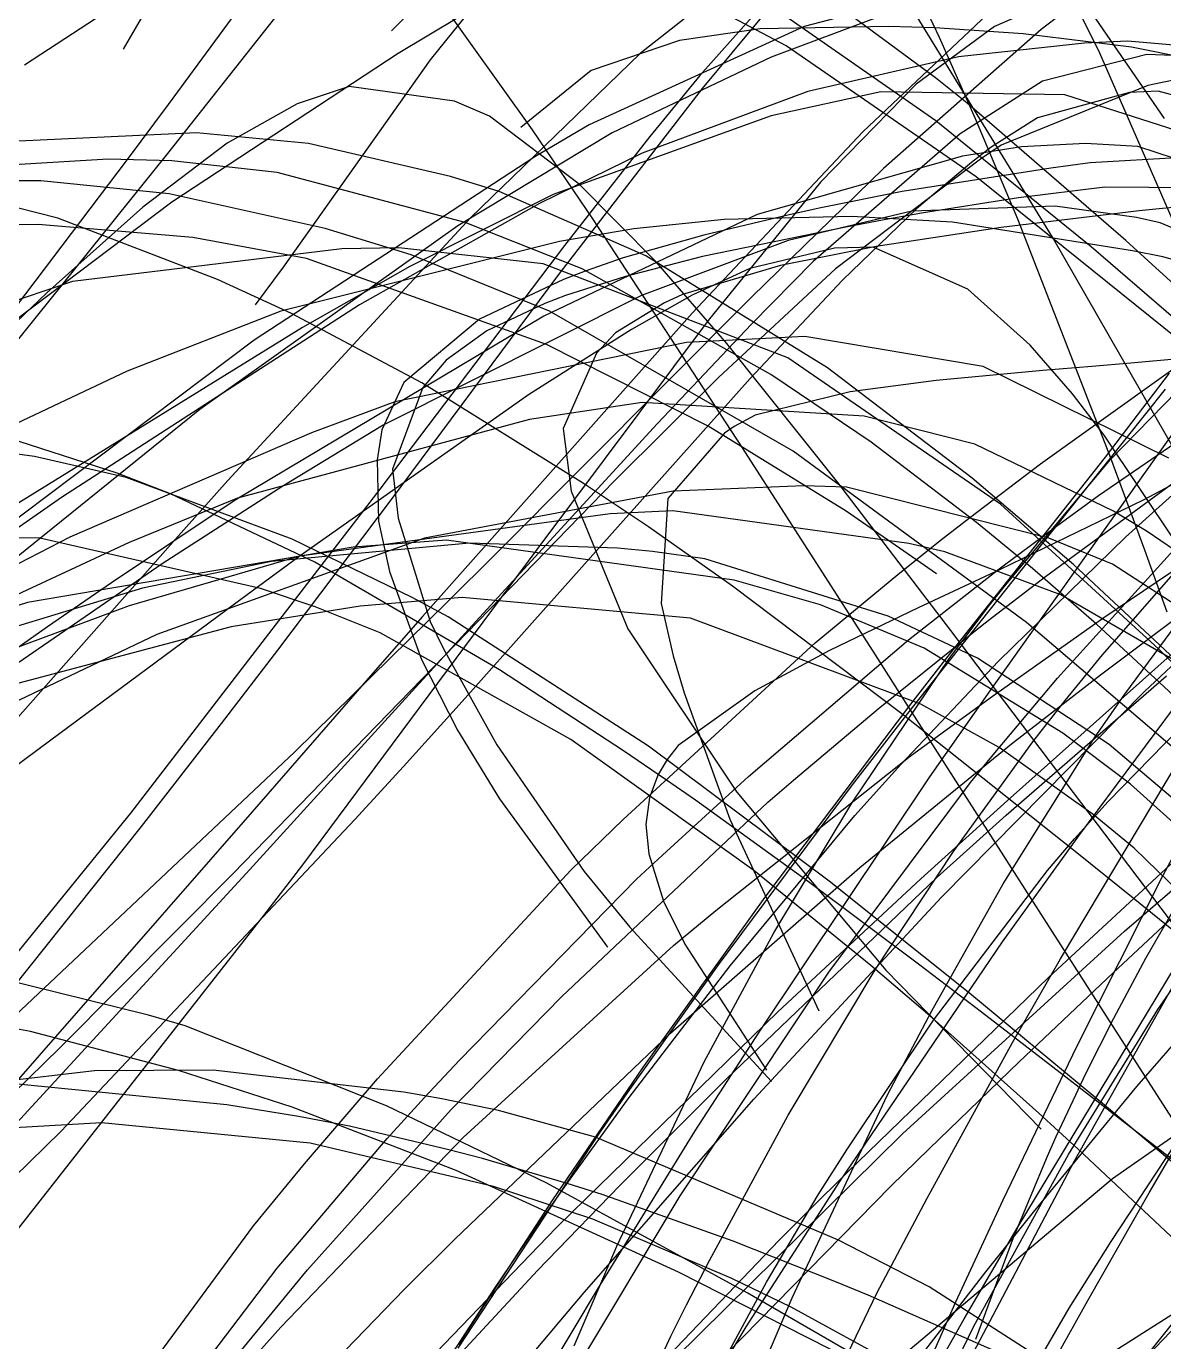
# Model space of a CAD drawing. Header units: metres. Extents: x -307 to 280, y -97 to 158.
# Drawn here: x -32.89 to -10.81, y 29.02 to 54.55 of the extents above; entities that cross this region are included whole.
import ezdxf

# ---------------------------------------------------------------- set-up
doc = ezdxf.new("R2010")
doc.units = ezdxf.units.M

msp = doc.modelspace()

# ---------------------------------------------------------------- linework, layer by layer
for p, q in [((-12.053, 54.03, -1348.418), (-14.172, 58.299, -1349.088)), ((-15.168, 54.334, -1344.223), (-16.273, 56.663, -1344.532)), ((-28.979, 56.381, -1350.741), (-32.926, 53.797, -1349.962)), ((-29.716, 56.351, -1359.382), (-31.012, 54.106, -1359.139)), ((-18.576, 55.914, -1337.753), (-20.98, 54.026, -1338.223)), ((-15.245, 53.554, -1363.734), (-18.203, 55.736, -1362.563)), ((-13.55, 55.663, -1352.929), (-17.794, 54.546, -1351.842)), ((-11.595, 55.714, -1343.278), (-13.194, 54.488, -1343.561)), ((-23.065, 52.544, -1345.245), (-25.166, 55.482, -1345.703)), ((-24.96, 55.305, -1358.315), (-25.803, 54.463, -1358.025)), ((-23.846, 55.399, -1359.33), (-25.051, 53.903, -1358.635)), ((-15.24, 52.72, -1361.836), (-18.796, 55.197, -1360.704)), ((-28.663, 55.043, -1349.688), (-30.14, 53.035, -1350.305)), ((-18.145, 54.172, -1361.139), (-19.528, 54.903, -1360.794)), ((-13.869, 55.139, -1340.18), (-16.653, 52.502, -1340.485)), ((-12.976, 50.461, -1346.924), (-15.724, 54.935, -1347.673)), ((-12.923, 55.064, -1339.449), (-14.096, 54.546, -1339.339)), ((-10.796, 52.761, -1342.003), (-12.337, 55.004, -1342.008)), ((-28.078, 54.712, -1352.807), (-30.152, 52.084, -1353.35)), ((-24.486, 54.733, -1342.03), (-25.676, 54.026, -1342.165)), ((-18.805, 54.736, -1341.942), (-19.821, 53.596, -1342.075)), ((-18.619, 54.729, -1339.623), (-19.772, 53.346, -1339.661)), ((-16.344, 54.733, -1343.207), (-18.437, 53.955, -1343.095)), ((-17.794, 54.546, -1351.842), (-21.965, 52.642, -1350.862)), ((-18.646, 54.503, -1285.386), (-20.214, 54.276, -1286.849)), ((-16.15, 54.547, -1284.549), (-18.646, 54.503, -1285.386)), ((-13.194, 54.488, -1343.561), (-16.255, 51.794, -1344.297)), ((-15.255, 54.522, -1284.507), (-16.15, 54.547, -1284.549)), ((-14.096, 54.546, -1339.339), (-15.618, 53.427, -1339.212)), ((-13.543, 54.405, -1284.972), (-15.255, 54.522, -1284.507)), ((-11.436, 54.145, -1286.525), (-13.543, 54.405, -1284.972)), ((-20.214, 54.276, -1286.849), (-21.928, 53.697, -1289.532)), ((-14.456, 51.628, -1361.972), (-18.145, 54.172, -1361.139)), ((-14.466, 52.756, -1344.017), (-15.168, 54.334, -1344.223)), ((-12.354, 54.224, -1354.028), (-14.795, 53.963, -1353.318)), ((-11.509, 54.264, -1354.274), (-12.354, 54.224, -1354.028)), ((-7.726, 53.928, -1355.351), (-11.509, 54.264, -1354.274)), ((-9.986, 53.853, -1288.348), (-11.436, 54.145, -1286.525)), ((-25.676, 54.026, -1342.165), (-30.071, 51.139, -1342.722)), ((-25.051, 53.903, -1358.635), (-25.89, 52.723, -1358.23)), ((-20.98, 54.026, -1338.223), (-24.274, 50.836, -1339.043)), ((-18.437, 53.955, -1343.095), (-21.518, 52.482, -1343.102)), ((-14.795, 53.963, -1353.318), (-17.72, 53.287, -1352.486)), ((-11.142, 54.006, -1337.466), (-13.168, 53.488, -1337.636)), ((-10.056, 49.45, -1347.62), (-12.053, 54.03, -1348.418)), ((-10.296, 53.972, -1337.438), (-11.142, 54.006, -1337.466)), ((-21.928, 53.697, -1289.532), (-23.295, 52.587, -1293.289)), ((-10.051, 53.623, -1347.031), (-11.123, 53.405, -1346.94)), ((-26.628, 53.385, -1344.438), (-27.638, 53.047, -1344.638)), ((-24.582, 53.098, -1344.216), (-26.628, 53.385, -1344.438)), ((-19.821, 53.596, -1342.075), (-20.792, 52.413, -1342.233)), ((-15.618, 53.427, -1339.212), (-17.474, 51.526, -1339.131)), ((-14.628, 53.06, -1363.958), (-15.245, 53.554, -1363.734)), ((-13.168, 53.488, -1337.636), (-14.765, 52.463, -1337.918)), ((-11.123, 53.405, -1346.94), (-13.971, 52.242, -1346.906)), ((-19.772, 53.346, -1339.661), (-22.58, 49.709, -1339.936)), ((-17.72, 53.287, -1352.486), (-20.937, 52.092, -1351.632)), ((-16.304, 53.282, -1357.59), (-18.432, 52.812, -1357.516)), ((-12.736, 53.222, -1357.765), (-16.304, 53.282, -1357.59)), ((-11.477, 53.265, -1353.265), (-13.262, 52.777, -1353.887)), ((-9.791, 52.282, -1357.949), (-12.736, 53.222, -1357.765)), ((-10.923, 53.291, -1353.079), (-11.477, 53.265, -1353.265)), ((-9.534, 52.919, -1352.658), (-10.923, 53.291, -1353.079)), ((-30.14, 53.035, -1350.305), (-30.933, 51.97, -1350.615)), ((-27.638, 53.047, -1344.638), (-28.997, 52.287, -1344.969)), ((-23.903, 52.811, -1344.176), (-24.582, 53.098, -1344.216)), ((-11.552, 50.395, -1364.916), (-14.628, 53.06, -1363.958)), ((-25.89, 52.723, -1358.23), (-27.905, 49.874, -1357.447)), ((-22.159, 51.488, -1344.159), (-23.903, 52.811, -1344.176)), ((-21.965, 52.642, -1350.862), (-23.021, 52.019, -1350.648)), ((-18.432, 52.812, -1357.516), (-22.665, 51.289, -1357.406)), ((-12.219, 50.269, -1362.68), (-15.24, 52.72, -1361.836)), ((-13.643, 50.809, -1343.762), (-14.466, 52.756, -1344.017)), ((-13.262, 52.777, -1353.887), (-14.166, 52.204, -1354.201)), ((-29.592, 52.482, -1343.544), (-34.76, 52.244, -1344.202)), ((-27.418, 52.276, -1343.326), (-29.592, 52.482, -1343.544)), ((-21.518, 52.482, -1343.102), (-24.515, 50.678, -1343.306)), ((-21.882, 50.799, -1344.95), (-23.065, 52.544, -1345.245)), ((-20.792, 52.413, -1342.233), (-22.446, 50.298, -1342.541)), ((-16.653, 52.502, -1340.485), (-19.97, 48.982, -1340.971)), ((-14.765, 52.463, -1337.918), (-17.621, 49.987, -1338.64)), ((-28.997, 52.287, -1344.969), (-30.632, 51.044, -1345.432)), ((-24.662, 51.637, -1343.091), (-27.418, 52.276, -1343.326)), ((-20.937, 52.092, -1351.632), (-22.931, 51.116, -1351.167)), ((-13.576, 52.21, -1357.05), (-14.72, 52.031, -1356.992)), ((-14.166, 52.204, -1354.201), (-14.547, 51.911, -1354.329)), ((-13.971, 52.242, -1346.906), (-14.371, 51.974, -1346.936)), ((-12.334, 52.275, -1357.12), (-13.576, 52.21, -1357.05)), ((-11.315, 52.219, -1357.185), (-12.334, 52.275, -1357.12)), ((-8.676, 51.36, -1357.377), (-11.315, 52.219, -1357.185)), ((-31.304, 51.972, -1345.193), (-35.57, 51.72, -1345.876)), ((-30.152, 52.084, -1353.35), (-34.262, 46.992, -1354.347)), ((-30.933, 51.97, -1350.615), (-34.157, 47.718, -1351.79)), ((-30.066, 51.94, -1345.018), (-31.304, 51.972, -1345.193)), ((-28.025, 51.717, -1344.762), (-30.066, 51.94, -1345.018)), ((-23.021, 52.019, -1350.648), (-28.471, 48.463, -1349.703)), ((-14.72, 52.031, -1356.992), (-18.705, 50.902, -1356.824)), ((-14.371, 51.974, -1346.936), (-17.188, 49.842, -1347.221)), ((-14.547, 51.911, -1354.329), (-15.604, 51.019, -1354.67)), ((-12.239, 51.902, -1289.014), (-13.003, 51.802, -1288.28)), ((-10.447, 52.005, -1291.603), (-12.239, 51.902, -1289.014)), ((-32.28, 50.826, -1342.531), (-35.96, 51.771, -1342.911)), ((-24.377, 50.747, -1344.361), (-28.025, 51.717, -1344.762)), ((-23.712, 51.344, -1343.015), (-24.662, 51.637, -1343.091)), ((-16.255, 51.794, -1344.297), (-18.807, 49.303, -1345.042)), ((-13.003, 51.802, -1288.28), (-15.889, 51.345, -1286.251)), ((-9.677, 47.781, -1362.904), (-14.456, 51.628, -1361.972)), ((-32.614, 51.555, -1343.566), (-35.507, 51.557, -1343.923)), ((-30.118, 51.299, -1343.293), (-32.614, 51.555, -1343.566)), ((-20.87, 50.097, -1342.783), (-23.712, 51.344, -1343.015)), ((-20.674, 49.99, -1344.185), (-22.159, 51.488, -1344.159)), ((-17.474, 51.526, -1339.131), (-19.657, 48.839, -1339.173)), ((-15.889, 51.345, -1286.251), (-17.503, 51.023, -1285.825)), ((-11.956, 51.428, -1289.978), (-13.63, 51.226, -1288.18)), ((-10.207, 51.418, -1293.222), (-11.956, 51.428, -1289.978)), ((-30.071, 51.139, -1342.722), (-33.061, 48.884, -1343.178)), ((-27.089, 50.629, -1342.985), (-30.118, 51.299, -1343.293)), ((-22.931, 51.116, -1351.167), (-26.426, 49.148, -1350.472)), ((-22.665, 51.289, -1357.406), (-25.446, 49.89, -1357.354)), ((-13.63, 51.226, -1288.18), (-15.517, 50.927, -1286.894)), ((-9.34, 51.164, -1287.542), (-11.29, 50.972, -1286.325)), ((-30.632, 51.044, -1345.432), (-32.494, 49.381, -1346.004)), ((-29.184, 49.635, -1342.157), (-32.28, 50.826, -1342.531)), ((-24.274, 50.836, -1339.043), (-28.982, 45.738, -1340.4)), ((-18.705, 50.902, -1356.824), (-22.845, 48.928, -1356.699)), ((-18.111, 50.889, -1285.806), (-19.743, 50.501, -1286.021)), ((-16.876, 50.858, -1349.974), (-19.349, 50.804, -1349.567)), ((-17.503, 51.023, -1285.825), (-18.111, 50.889, -1285.806)), ((-15.705, 50.961, -1355.586), (-18.105, 50.392, -1355.482)), ((-15.604, 51.019, -1354.67), (-17.049, 49.622, -1355.096)), ((-14.913, 50.753, -1350.334), (-16.876, 50.858, -1349.974)), ((-15.517, 50.927, -1286.894), (-16.241, 50.796, -1286.613)), ((-12.919, 51.06, -1355.828), (-15.705, 50.961, -1355.586)), ((-11.29, 50.972, -1286.325), (-13.971, 50.645, -1285.621)), ((-11.863, 46.224, -1343.117), (-13.643, 50.809, -1343.762)), ((-11.345, 50.838, -1356.02), (-12.919, 51.06, -1355.828)), ((-10.882, 50.736, -1356.083), (-11.345, 50.838, -1356.02)), ((-32.666, 50.705, -1342.988), (-33.673, 50.687, -1343.083)), ((-29.66, 50.453, -1342.745), (-32.666, 50.705, -1342.988)), ((-24.515, 50.678, -1343.306), (-29.527, 47.116, -1343.944)), ((-25.421, 50.119, -1342.816), (-27.089, 50.629, -1342.985)), ((-22.104, 49.845, -1344.117), (-24.377, 50.747, -1344.361)), ((-21.1, 50.618, -1349.314), (-22.545, 50.377, -1349.125)), ((-18.992, 46.37, -1344.066), (-21.882, 50.799, -1344.95)), ((-19.349, 50.804, -1349.567), (-21.1, 50.618, -1349.314)), ((-16.982, 50.656, -1286.423), (-19.767, 50.082, -1286.358)), ((-16.241, 50.796, -1286.613), (-16.982, 50.656, -1286.423)), ((-13.971, 50.645, -1285.621), (-16.394, 50.28, -1286.049)), ((-11.421, 50.196, -1351.081), (-14.913, 50.753, -1350.334)), ((-8.787, 49.855, -1356.435), (-10.882, 50.736, -1356.083)), ((-27.457, 50.045, -1342.584), (-29.66, 50.453, -1342.745)), ((-22.545, 50.377, -1349.125), (-27.95, 49.025, -1348.523)), ((-22.446, 50.298, -1342.541), (-26.028, 45.571, -1343.298)), ((-19.743, 50.501, -1286.021), (-21.305, 50.059, -1286.779)), ((-18.105, 50.392, -1355.482), (-20.951, 49.328, -1355.442)), ((-10.333, 45.861, -1345.993), (-12.976, 50.461, -1346.924)), ((-8.63, 47.737, -1365.682), (-11.552, 50.395, -1364.916)), ((-26.766, 50.232, -1351.645), (-31.995, 49.599, -1351.597)), ((-22.796, 48.379, -1342.206), (-27.457, 50.045, -1342.584)), ((-25.662, 50.254, -1351.67), (-26.766, 50.232, -1351.645)), ((-22.857, 49.943, -1351.764), (-25.662, 50.254, -1351.67)), ((-22.737, 49.026, -1342.525), (-25.421, 50.119, -1342.816)), ((-21.305, 50.059, -1286.779), (-22.048, 49.802, -1287.428)), ((-19.767, 50.082, -1286.358), (-21.26, 49.699, -1287.127)), ((-17.343, 47.923, -1342.413), (-20.87, 50.097, -1342.783)), ((-17.205, 50.246, -1358.142), (-18.85, 49.852, -1357.946)), ((-16.394, 50.28, -1286.049), (-18.25, 49.909, -1287.263)), ((-16.456, 50.267, -1358.256), (-17.205, 50.246, -1358.142)), ((-14.617, 49.448, -1358.605), (-16.456, 50.267, -1358.256)), ((-9.441, 47.87, -1363.378), (-12.219, 50.269, -1362.68)), ((-10.833, 50.077, -1351.215), (-11.421, 50.196, -1351.081)), ((-7.795, 49.232, -1351.984), (-10.833, 50.077, -1351.215)), ((-27.905, 49.874, -1357.447), (-28.448, 49.143, -1357.295)), ((-25.446, 49.89, -1357.354), (-27.535, 48.705, -1357.318)), ((-18.112, 48.118, -1351.91), (-22.857, 49.943, -1351.764)), ((-22.048, 49.802, -1287.428), (-22.463, 49.638, -1287.897)), ((-18.442, 47.793, -1343.668), (-22.104, 49.845, -1344.117)), ((-19.292, 48.398, -1344.216), (-20.674, 49.99, -1344.185)), ((-18.25, 49.909, -1287.263), (-20.156, 49.349, -1289.648)), ((-18.85, 49.852, -1357.946), (-19.965, 49.333, -1357.864)), ((-17.188, 49.842, -1347.221), (-19.459, 47.738, -1347.551)), ((-17.621, 49.987, -1338.64), (-18.814, 48.771, -1339.017)), ((-31.995, 49.599, -1351.597), (-38.896, 47.286, -1351.826)), ((-27.746, 48.981, -1341.96), (-29.184, 49.635, -1342.157)), ((-22.463, 49.638, -1287.897), (-24.096, 48.867, -1290.326)), ((-22.58, 49.709, -1339.936), (-23.854, 47.992, -1340.151)), ((-21.26, 49.699, -1287.127), (-22.429, 49.329, -1288.255)), ((-17.049, 49.622, -1355.096), (-18.844, 47.714, -1355.555)), ((-32.494, 49.381, -1346.004), (-33.387, 48.527, -1346.285)), ((-20.951, 49.328, -1355.442), (-25.967, 46.81, -1355.498)), ((-18.807, 49.303, -1345.042), (-23.778, 44.312, -1346.54)), ((-22.429, 49.329, -1288.255), (-22.827, 49.172, -1288.815)), ((-19.965, 49.333, -1357.864), (-21.143, 48.67, -1357.808)), ((-20.156, 49.349, -1289.648), (-20.503, 49.185, -1290.374)), ((-13.404, 48.366, -1358.837), (-14.617, 49.448, -1358.605)), ((-26.426, 49.148, -1350.472), (-32.211, 45.407, -1349.692)), ((-27.95, 49.025, -1348.523), (-30.937, 47.856, -1348.293)), ((-22.827, 49.172, -1288.815), (-23.955, 48.643, -1290.83)), ((-18.005, 46.307, -1341.847), (-22.737, 49.026, -1342.525)), ((-20.503, 49.185, -1290.374), (-21.454, 48.604, -1292.888)), ((-22.845, 48.928, -1356.699), (-28.841, 45.355, -1356.545)), ((-25.215, 47.631, -1341.544), (-27.746, 48.981, -1341.96)), ((-24.096, 48.867, -1290.326), (-25.565, 47.637, -1294.591)), ((-19.97, 48.982, -1340.971), (-25.204, 43.097, -1341.887)), ((-19.657, 48.839, -1339.173), (-22.984, 44.399, -1339.476)), ((-18.814, 48.771, -1339.017), (-20.647, 46.834, -1339.631)), ((-27.535, 48.705, -1357.318), (-33.036, 45.304, -1357.221)), ((-23.955, 48.643, -1290.83), (-24.742, 48.075, -1293.087)), ((-21.143, 48.67, -1357.808), (-23.143, 47.397, -1357.759)), ((-21.454, 48.604, -1292.888), (-21.822, 48.211, -1294.457)), ((-17.783, 48.529, -1355.851), (-20.076, 48.418, -1356.26)), ((-14.319, 47.946, -1355.182), (-17.783, 48.529, -1355.851)), ((-28.471, 48.463, -1349.703), (-34.32, 44.053, -1349.157)), ((-20.076, 48.418, -1356.26), (-25.738, 47.264, -1357.278)), ((-19.658, 46.793, -1341.874), (-22.796, 48.379, -1342.206)), ((-17.143, 45.699, -1344.241), (-19.292, 48.398, -1344.216)), ((-12.586, 47.42, -1358.977), (-13.404, 48.366, -1358.837)), ((-13.207, 46.058, -1314.714), (-10.064, 48.311, -1311.732)), ((-24.742, 48.075, -1293.087), (-25.195, 47.54, -1295.148)), ((-21.822, 48.211, -1294.457), (-22.475, 46.748, -1299.719)), ((-13.983, 45.279, -1351.883), (-18.112, 48.118, -1351.91)), ((-11.452, 48.017, -1286.89), (-12.207, 47.952, -1286.7)), ((-10.448, 48.107, -1287.489), (-11.452, 48.017, -1286.89)), ((-30.937, 47.856, -1348.293), (-36.96, 45.01, -1347.985)), ((-23.854, 47.992, -1340.151), (-25.809, 45.367, -1340.529)), ((-16.495, 46.482, -1343.384), (-18.442, 47.793, -1343.668)), ((-14.532, 45.784, -1342.005), (-17.343, 47.923, -1342.413)), ((-13.162, 47.869, -1286.702), (-15.231, 47.676, -1287.472)), ((-10.712, 46.169, -1354.295), (-14.319, 47.946, -1355.182)), ((-12.207, 47.952, -1286.7), (-13.162, 47.869, -1286.702)), ((-11.943, 46.19, -1307.567), (-10.701, 47.819, -1305.129)), ((-25.565, 47.637, -1294.591), (-25.992, 46.717, -1297.622)), ((-25.195, 47.54, -1295.148), (-25.784, 45.957, -1300.738)), ((-22.077, 45.677, -1340.882), (-25.215, 47.631, -1341.544)), ((-18.844, 47.714, -1355.555), (-23.071, 42.976, -1356.411)), ((-19.459, 47.738, -1347.551), (-21.473, 45.731, -1347.863)), ((-15.231, 47.676, -1287.472), (-16.898, 47.457, -1289.172)), ((-12.69, 45.115, -1309.367), (-10.779, 47.511, -1306.311)), ((-12.079, 45.444, -1314.154), (-8.792, 47.707, -1310.952)), ((-11.844, 46.143, -1339.37), (-10.291, 47.733, -1339.408)), ((-23.143, 47.397, -1357.759), (-27.575, 44.275, -1357.769)), ((-25.738, 47.264, -1357.278), (-27.36, 46.661, -1357.589)), ((-20.939, 47.249, -1355.753), (-23.125, 46.923, -1356.11)), ((-16.629, 46.985, -1355.016), (-20.939, 47.249, -1355.753)), ((-16.898, 47.457, -1289.172), (-18.743, 47.002, -1292.604)), ((-11.973, 46.616, -1359.067), (-12.586, 47.42, -1358.977)), ((-29.527, 47.116, -1343.944), (-35.927, 41.952, -1345.123)), ((-18.743, 47.002, -1292.604), (-19.151, 46.786, -1293.924)), ((-14.481, 46.439, -1354.607), (-16.629, 46.985, -1355.016)), ((-31.131, 45.879, -1344.081), (-33.903, 46.777, -1344.628)), ((-23.125, 46.923, -1356.11), (-28.793, 45.396, -1357.07)), ((-25.967, 46.81, -1355.498), (-27.914, 45.624, -1355.551)), ((-20.647, 46.834, -1339.631), (-24.241, 42.925, -1340.893)), ((-22.475, 46.748, -1299.719), (-22.319, 45.53, -1303.272)), ((-16.976, 45.138, -1341.503), (-19.658, 46.793, -1341.874)), ((-19.151, 46.786, -1293.924), (-19.338, 46.654, -1294.658)), ((-12.95, 43.392, -1310.176), (-10.439, 46.925, -1306.207)), ((-8.32, 46.889, -1288.418), (-11.215, 45.352, -1287.534)), ((-32.732, 46.203, -1342.323), (-35.544, 46.569, -1343.162)), ((-27.36, 46.661, -1357.589), (-32.05, 44.639, -1358.534)), ((-25.992, 46.717, -1297.622), (-26.084, 46.135, -1299.381)), ((-19.338, 46.654, -1294.658), (-20.439, 45.388, -1300.736)), ((-14.449, 44.919, -1343.029), (-16.495, 46.482, -1343.384)), ((-13.109, 43.875, -1317.095), (-9.482, 46.531, -1313.589)), ((-10.575, 44.524, -1359.188), (-11.973, 46.616, -1359.067)), ((-16.41, 42.351, -1343.112), (-18.992, 46.37, -1344.066)), ((-13.48, 42.978, -1340.907), (-18.005, 46.307, -1341.847)), ((-11.791, 45.138, -1353.983), (-14.481, 46.439, -1354.607)), ((-11.183, 44.387, -1342.846), (-11.863, 46.224, -1343.117)), ((-30.957, 45.793, -1341.757), (-32.732, 46.203, -1342.323)), ((-26.084, 46.135, -1299.381), (-26.058, 44.947, -1302.695)), ((-14.587, 45.01, -1315.999), (-13.207, 46.058, -1314.714)), ((-13.938, 43.668, -1310.551), (-11.943, 46.19, -1307.567)), ((-13.885, 43.705, -1339.651), (-11.844, 46.143, -1339.37)), ((-30.092, 45.479, -1343.858), (-31.131, 45.879, -1344.081)), ((-27.73, 44.599, -1340.604), (-30.957, 45.793, -1341.757)), ((-28.982, 45.738, -1340.4), (-29.995, 44.598, -1340.709)), ((-25.784, 45.957, -1300.738), (-25.678, 45.002, -1303.553)), ((-21.473, 45.731, -1347.863), (-22.157, 45.031, -1347.969)), ((-12.568, 44.106, -1341.643), (-14.532, 45.784, -1342.005)), ((-11.558, 44.638, -1307.189), (-10.191, 45.867, -1304.232)), ((-26.028, 45.571, -1343.298), (-30.87, 39.28, -1344.38)), ((-27.914, 45.624, -1355.551), (-30.255, 44.117, -1355.62)), ((-27.29, 44.15, -1343.161), (-30.092, 45.479, -1343.858)), ((-20.334, 45.53, -1356.416), (-25.162, 44.616, -1357.197)), ((-22.319, 45.53, -1303.272), (-21.219, 42.856, -1309.683)), ((-20.816, 44.834, -1340.576), (-22.077, 45.677, -1340.882)), ((-17.797, 45.634, -1355.998), (-20.334, 45.53, -1356.416)), ((-16.97, 45.608, -1355.859), (-17.797, 45.634, -1355.998)), ((-14.944, 42.828, -1344.214), (-17.143, 45.699, -1344.241)), ((-13.046, 44.617, -1355.082), (-16.97, 45.608, -1355.859)), ((-32.211, 45.407, -1349.692), (-35.836, 42.874, -1349.492)), ((-28.841, 45.355, -1356.545), (-31.237, 43.752, -1356.481)), ((-28.793, 45.396, -1357.07), (-30.896, 44.532, -1357.46)), ((-25.809, 45.367, -1340.529), (-28.019, 42.441, -1341.007)), ((-20.439, 45.388, -1300.736), (-20.568, 43.347, -1307.603)), ((-11.215, 45.352, -1287.534), (-13.988, 44.009, -1287.876)), ((-10.908, 42.462, -1351.687), (-13.983, 45.279, -1351.883)), ((-12.969, 44.801, -1315.008), (-12.079, 45.444, -1314.154)), ((-21.558, 45.092, -1350.435), (-27.582, 44.27, -1350.655)), ((-26.058, 44.947, -1302.695), (-25.841, 43.967, -1305.119)), ((-25.678, 45.002, -1303.553), (-25.054, 42.998, -1308.649)), ((-22.157, 45.031, -1347.969), (-25.434, 41.656, -1348.463)), ((-20.344, 45.15, -1350.41), (-21.558, 45.092, -1350.435)), ((-15.762, 44.516, -1350.403), (-20.344, 45.15, -1350.41)), ((-15.222, 43.924, -1341.207), (-16.976, 45.138, -1341.503)), ((-15.691, 41.329, -1313.155), (-12.69, 45.115, -1309.367)), ((-15.154, 44.569, -1316.524), (-14.587, 45.01, -1315.999)), ((-12.874, 41.899, -1311.934), (-9.931, 45.155, -1308.981)), ((-11.138, 44.746, -1353.814), (-11.791, 45.138, -1353.983)), ((-19.184, 43.685, -1340.132), (-20.816, 44.834, -1340.576)), ((-13.363, 44.028, -1342.817), (-14.449, 44.919, -1343.029)), ((-14.008, 44.024, -1315.997), (-12.969, 44.801, -1315.008)), ((-11.186, 41.638, -1314.046), (-7.771, 44.874, -1309.927)), ((-10.34, 44.201, -1353.59), (-11.138, 44.746, -1353.814)), ((-32.629, 44.617, -1342.59), (-36.528, 44.658, -1343.424)), ((-32.05, 44.639, -1358.534), (-36.421, 42.369, -1359.497)), ((-29.995, 44.598, -1340.709), (-35.257, 38.658, -1342.318)), ((-30.896, 44.532, -1357.46), (-35.126, 42.566, -1358.291)), ((-26.548, 44.444, -1354.527), (-32.872, 43.366, -1355.222)), ((-28.349, 43.637, -1341.808), (-32.629, 44.617, -1342.59)), ((-25.162, 44.616, -1357.197), (-30.363, 42.745, -1358.085)), ((-24.292, 44.519, -1354.222), (-28.131, 44.163, -1354.604)), ((-25.403, 43.466, -1339.672), (-27.73, 44.599, -1340.604)), ((-24.738, 44.575, -1354.342), (-26.548, 44.444, -1354.527)), ((-19.15, 43.805, -1353.751), (-24.738, 44.575, -1354.342)), ((-21.419, 44.422, -1353.935), (-24.292, 44.519, -1354.222)), ((-15.976, 43.915, -1317.277), (-15.154, 44.569, -1316.524)), ((-15.063, 44.35, -1350.406), (-15.762, 44.516, -1350.403)), ((-14.022, 42.228, -1311.541), (-11.558, 44.638, -1307.189)), ((-11.807, 44.111, -1354.8), (-13.046, 44.617, -1355.082)), ((-27.582, 44.27, -1350.655), (-30.897, 43.304, -1350.893)), ((-27.575, 44.275, -1357.769), (-28.851, 43.333, -1357.796)), ((-22.984, 44.399, -1339.476), (-27.534, 38.277, -1340.209)), ((-23.778, 44.312, -1346.54), (-24.722, 43.373, -1346.812)), ((-20.736, 44.359, -1353.865), (-21.419, 44.422, -1353.935)), ((-19.722, 44.218, -1353.759), (-20.736, 44.359, -1353.865)), ((-16.164, 43.1, -1353.311), (-19.722, 44.218, -1353.759)), ((-12.811, 43.517, -1350.422), (-15.063, 44.35, -1350.406)), ((-12.002, 42.351, -1338.797), (-10.261, 44.342, -1338.745)), ((-10.748, 43.182, -1342.662), (-11.183, 44.387, -1342.846)), ((-30.255, 44.117, -1355.62), (-37.112, 39.409, -1355.824)), ((-28.131, 44.163, -1354.604), (-30.641, 43.644, -1354.869)), ((-23.708, 42.064, -1342.057), (-27.29, 44.15, -1343.161)), ((-25.841, 43.967, -1305.119), (-25.224, 42.265, -1308.883)), ((-17.58, 42.583, -1318.723), (-15.976, 43.915, -1317.277)), ((-15.77, 42.642, -1317.643), (-14.008, 44.024, -1315.997)), ((-13.988, 44.009, -1287.876), (-15.58, 43.264, -1288.722)), ((-12.12, 42.95, -1342.545), (-13.363, 44.028, -1342.817)), ((-10.4, 42.084, -1341.142), (-12.568, 44.106, -1341.643)), ((-11.974, 43.078, -1313.72), (-10.421, 44.125, -1312.354)), ((-8.73, 42.112, -1353.89), (-11.807, 44.111, -1354.8)), ((-31.237, 43.752, -1356.481), (-32.48, 42.898, -1356.446)), ((-15.899, 41.207, -1339.04), (-19.184, 43.685, -1340.132)), ((-17.477, 43.325, -1353.556), (-19.15, 43.805, -1353.751)), ((-14.996, 42.329, -1311.95), (-13.938, 43.668, -1310.551)), ((-14.307, 42.954, -1318.223), (-13.109, 43.875, -1317.095)), ((-14.196, 43.314, -1339.713), (-13.885, 43.705, -1339.651)), ((-30.641, 43.644, -1354.869), (-38.671, 41.215, -1355.815)), ((-27.289, 43.285, -1341.624), (-28.349, 43.637, -1341.808)), ((-24.432, 43.466, -1352.489), (-26.411, 43.298, -1352.729)), ((-24.703, 43.092, -1339.377), (-25.403, 43.466, -1339.672)), ((-19.998, 43.062, -1351.964), (-24.432, 43.466, -1352.489)), ((-10.249, 42.037, -1350.418), (-12.811, 43.517, -1350.422)), ((-30.897, 43.304, -1350.893), (-36.96, 41.05, -1351.491)), ((-32.872, 43.366, -1355.222), (-36.914, 42.071, -1355.748)), ((-28.851, 43.333, -1357.796), (-32.415, 40.696, -1357.885)), ((-26.411, 43.298, -1352.729), (-28.914, 42.898, -1353.047)), ((-24.722, 43.373, -1346.812), (-27.68, 40.47, -1347.631)), ((-26.024, 42.781, -1341.407), (-27.289, 43.285, -1341.624)), ((-20.568, 43.347, -1307.603), (-20.336, 42.334, -1310.214)), ((-15.466, 42.485, -1353.29), (-17.477, 43.325, -1353.556)), ((-15.58, 43.264, -1288.722), (-17.299, 42.436, -1290.266)), ((-14.973, 42.286, -1339.91), (-14.196, 43.314, -1339.713)), ((-14.184, 41.655, -1311.866), (-12.95, 43.392, -1310.176)), ((-12.042, 41.965, -1315.34), (-10.197, 43.353, -1313.749)), ((-11.57, 41.586, -1339.888), (-10.317, 43.28, -1339.335)), ((-32.48, 42.898, -1356.446), (-38.148, 38.921, -1356.273)), ((-28.914, 42.898, -1353.047), (-36.418, 40.903, -1354.1)), ((-25.204, 43.097, -1341.887), (-26.164, 41.995, -1342.072)), ((-24.241, 42.925, -1340.893), (-25.603, 41.426, -1341.381)), ((-25.054, 42.998, -1308.649), (-24.795, 42.467, -1309.782)), ((-20.817, 40.579, -1337.496), (-24.703, 43.092, -1339.377)), ((-23.071, 42.976, -1356.411), (-24.373, 41.512, -1356.596)), ((-15.526, 41.393, -1351.344), (-19.998, 43.062, -1351.964)), ((-16.358, 41.303, -1320.097), (-14.307, 42.954, -1318.223)), ((-14.429, 42.289, -1353.047), (-16.164, 43.1, -1353.311)), ((-14.186, 41.521, -1315.616), (-11.974, 43.078, -1313.72)), ((-9.602, 39.668, -1339.804), (-13.48, 42.978, -1340.907)), ((-10.367, 41.326, -1342.1), (-12.12, 42.95, -1342.545)), ((-30.363, 42.745, -1358.085), (-35.381, 40.355, -1359.032)), ((-22.322, 40.712, -1340.743), (-26.024, 42.781, -1341.407)), ((-21.219, 42.856, -1309.683), (-19.1, 39.688, -1315.466)), ((-18.871, 39.99, -1320.439), (-15.77, 42.642, -1317.643)), ((-13.03, 40.297, -1344.139), (-14.944, 42.828, -1344.214)), ((-12.46, 38.839, -1313.025), (-9.532, 42.789, -1309.703)), ((-28.019, 42.441, -1341.007), (-29.112, 41.019, -1341.259)), ((-24.795, 42.467, -1309.782), (-23.76, 40.603, -1313.468)), ((-21.31, 39.156, -1321.957), (-17.58, 42.583, -1318.723)), ((-17.299, 42.436, -1290.266), (-18.753, 41.653, -1292.408)), ((-12.771, 40.832, -1352.835), (-15.466, 42.485, -1353.29)), ((-10.138, 41.691, -1351.616), (-10.908, 42.462, -1351.687)), ((-25.224, 42.265, -1308.883), (-24.522, 40.891, -1311.53)), ((-20.336, 42.334, -1310.214), (-20.12, 41.613, -1311.9)), ((-16.87, 39.471, -1340.638), (-14.973, 42.286, -1339.91)), ((-15.812, 41.417, -1342.876), (-16.41, 42.351, -1343.112)), ((-15.914, 40.223, -1314.536), (-14.022, 42.228, -1311.541)), ((-15.725, 41.398, -1312.862), (-14.996, 42.329, -1311.95)), ((-11.874, 40.615, -1352.545), (-14.429, 42.289, -1353.047)), ((-13.192, 40.11, -1316.319), (-10.686, 42.34, -1314.453)), ((-12.728, 41.463, -1338.882), (-12.002, 42.351, -1338.797)), ((-26.164, 41.995, -1342.072), (-28.506, 39.306, -1342.53)), ((-21.3, 40.491, -1341.186), (-23.708, 42.064, -1342.057)), ((-14.094, 40.45, -1313.122), (-12.874, 41.899, -1311.934)), ((-13.869, 39.243, -1320.647), (-10.763, 41.948, -1317.994)), ((-13.767, 40.626, -1316.776), (-12.042, 41.965, -1315.34)), ((-25.434, 41.656, -1348.463), (-28.884, 38.103, -1348.941)), ((-18.753, 41.653, -1292.408), (-20.241, 40.591, -1296.161)), ((-15.356, 39.987, -1313.353), (-14.184, 41.655, -1311.866)), ((-15.119, 37.657, -1318.437), (-11.186, 41.638, -1314.046)), ((-12.819, 36.452, -1317.894), (-9.686, 41.701, -1315.146)), ((-11.889, 39.505, -1335.168), (-9.793, 41.656, -1334.907)), ((-25.603, 41.426, -1341.381), (-28.555, 38.185, -1342.434)), ((-24.373, 41.512, -1356.596), (-25.571, 40.186, -1356.745)), ((-20.12, 41.613, -1311.9), (-19.235, 39.16, -1317.1)), ((-18.553, 37.651, -1316.08), (-15.725, 41.398, -1312.862)), ((-13.664, 38.058, -1341.929), (-15.812, 41.417, -1342.876)), ((-15.738, 40.387, -1316.916), (-14.186, 41.521, -1315.616)), ((-14.011, 40.555, -1351.097), (-15.526, 41.393, -1351.344)), ((-13.354, 40.665, -1338.989), (-12.728, 41.463, -1338.882)), ((-12.159, 40.74, -1340.195), (-11.57, 41.586, -1339.888)), ((-10.831, 38.062, -1340.352), (-8.95, 41.585, -1338.96)), ((-17.998, 39.92, -1321.554), (-16.358, 41.303, -1320.097)), ((-16.854, 39.83, -1314.508), (-15.691, 41.329, -1313.155)), ((-12.501, 38.511, -1337.661), (-15.899, 41.207, -1339.04)), ((-29.112, 41.019, -1341.259), (-30.666, 39.021, -1341.627)), ((-24.522, 40.891, -1311.53), (-23.706, 39.559, -1313.856)), ((-32.415, 40.696, -1357.885), (-36.851, 37.428, -1358.009)), ((-23.76, 40.603, -1313.468), (-22.064, 38.147, -1317.643)), ((-18.773, 38.165, -1339.998), (-22.322, 40.712, -1340.743)), ((-16.71, 38.226, -1319.102), (-13.767, 40.626, -1316.776)), ((-14.893, 38.538, -1339.417), (-13.354, 40.665, -1338.989)), ((-13.929, 37.906, -1341.409), (-12.159, 40.74, -1340.195)), ((-11.459, 39.841, -1352.569), (-12.771, 40.832, -1352.835)), ((-9.682, 38.747, -1351.978), (-11.874, 40.615, -1352.545)), ((-27.68, 40.47, -1347.631), (-34.604, 33.944, -1349.359)), ((-20.464, 39.923, -1340.863), (-21.3, 40.491, -1341.186)), ((-17.307, 37.96, -1335.53), (-20.817, 40.579, -1337.496)), ((-20.241, 40.591, -1296.161), (-20.452, 40.324, -1297.223)), ((-19.511, 37.392, -1319.95), (-15.738, 40.387, -1316.916)), ((-14.563, 39.877, -1313.577), (-14.094, 40.45, -1313.122)), ((-12.185, 39.251, -1350.745), (-14.011, 40.555, -1351.097)), ((-25.571, 40.186, -1356.745), (-26.516, 39.154, -1356.851)), ((-20.452, 40.324, -1297.223), (-20.627, 40.032, -1298.381)), ((-16.807, 39.233, -1315.89), (-15.914, 40.223, -1314.536)), ((-13.848, 39.523, -1316.791), (-13.192, 40.11, -1316.319)), ((-10.558, 37.031, -1343.951), (-13.03, 40.297, -1344.139)), ((-20.627, 40.032, -1298.381), (-20.799, 39.585, -1300.128)), ((-20.543, 38.467, -1321.905), (-18.871, 39.99, -1320.439)), ((-19.902, 39.533, -1340.639), (-20.464, 39.923, -1340.863)), ((-19.436, 36.361, -1317.349), (-16.854, 39.83, -1314.508)), ((-18.657, 35.051, -1317.17), (-15.356, 39.987, -1313.353)), ((-18.497, 39.49, -1321.991), (-17.998, 39.92, -1321.554)), ((-17.316, 36.196, -1316.279), (-14.563, 39.877, -1313.577)), ((-13.051, 36.087, -1318.522), (-8.862, 39.974, -1314.138)), ((-9.777, 38.327, -1352.155), (-11.459, 39.841, -1352.569)), ((-20.799, 39.585, -1300.128), (-20.865, 39.061, -1302.093)), ((-19.1, 39.688, -1315.466), (-16.206, 36.231, -1320.485)), ((-23.706, 39.559, -1313.856), (-21.612, 36.681, -1318.401)), ((-22.497, 35.722, -1325.308), (-18.497, 39.49, -1321.991)), ((-17.708, 37.948, -1339.68), (-19.902, 39.533, -1340.639)), ((-18.382, 36.956, -1341.414), (-16.87, 39.471, -1340.638)), ((-15.527, 38.004, -1317.958), (-13.848, 39.523, -1316.791)), ((-12.543, 38.78, -1335.295), (-11.889, 39.505, -1335.168)), ((-28.506, 39.306, -1342.53), (-36.004, 30.736, -1344.044)), ((-30.87, 39.28, -1344.38), (-35.218, 33.934, -1345.31)), ((-26.516, 39.154, -1356.851), (-32.22, 33.107, -1357.379)), ((-22.326, 38.17, -1322.819), (-21.31, 39.156, -1321.957)), ((-19.235, 39.16, -1317.1), (-17.51, 35.441, -1323.648)), ((-19.229, 36.319, -1319.414), (-16.807, 39.233, -1315.89)), ((-15.218, 38.031, -1321.744), (-13.869, 39.243, -1320.647)), ((-11.387, 38.599, -1350.572), (-12.185, 39.251, -1350.745)), ((-30.666, 39.021, -1341.627), (-36.83, 31.285, -1343.137)), ((-20.865, 39.061, -1302.093), (-20.807, 38.488, -1304.116)), ((-13.943, 36.78, -1314.576), (-12.46, 38.839, -1313.025)), ((-12.547, 32.53, -1314.86), (-8.876, 39.052, -1311.397)), ((-13.073, 38.167, -1335.418), (-12.543, 38.78, -1335.295)), ((-11.796, 36.18, -1317.955), (-9.108, 38.687, -1315.038)), ((-9.53, 36.787, -1350.085), (-11.387, 38.599, -1350.572)), ((-21.05, 37.995, -1322.344), (-20.543, 38.467, -1321.905)), ((-20.807, 38.488, -1304.116), (-20.526, 37.572, -1307.095)), ((-16.413, 36.238, -1340.017), (-14.893, 38.538, -1339.417)), ((-11.409, 37.63, -1337.178), (-12.501, 38.511, -1337.661)), ((-28.555, 38.185, -1342.434), (-33.829, 32.459, -1344.271)), ((-28.884, 38.103, -1348.941), (-29.923, 37.051, -1349.073)), ((-27.534, 38.277, -1340.209), (-28.292, 37.29, -1340.362)), ((-26.073, 34.124, -1325.866), (-22.326, 38.17, -1322.819)), ((-22.064, 38.147, -1317.643), (-21.178, 37.066, -1319.27)), ((-20.387, 35.009, -1321.833), (-16.71, 38.226, -1319.102)), ((-16.498, 36.322, -1339.443), (-18.773, 38.165, -1339.998)), ((-15.282, 35.262, -1336.178), (-13.073, 38.167, -1335.418)), ((-12.545, 36.308, -1341.394), (-13.664, 38.058, -1341.929)), ((-12.503, 34.749, -1341.851), (-10.831, 38.062, -1340.352)), ((-10.931, 35.469, -1334.681), (-8.993, 38.255, -1333.689)), ((-24.492, 34.477, -1325.206), (-21.05, 37.995, -1322.344)), ((-19.303, 34.125, -1324.789), (-15.218, 38.031, -1321.744)), ((-18.306, 35.424, -1319.777), (-15.527, 38.004, -1317.958)), ((-15.571, 36.347, -1338.65), (-17.708, 37.948, -1339.68)), ((-14.578, 35.778, -1333.839), (-17.307, 37.96, -1335.53)), ((-15.316, 35.443, -1342.599), (-13.929, 37.906, -1341.409)), ((-11.572, 36.992, -1318.384), (-10.416, 37.985, -1317.192)), ((-20.923, 34.337, -1318.656), (-18.553, 37.651, -1316.08)), ((-20.526, 37.572, -1307.095), (-20.112, 36.737, -1309.522)), ((-18.768, 33.728, -1322.314), (-15.119, 37.657, -1318.437)), ((-10.106, 36.571, -1336.568), (-11.409, 37.63, -1337.178)), ((-28.292, 37.29, -1340.362), (-34.539, 29.328, -1341.705)), ((-20.332, 36.712, -1320.597), (-19.511, 37.392, -1319.95)), ((-11.16, 36.465, -1346.548), (-10.551, 37.52, -1346.018)), ((-29.923, 37.051, -1349.073), (-32.245, 34.726, -1349.359)), ((-21.178, 37.066, -1319.27), (-18.429, 34.073, -1323.507)), ((-11.095, 31.91, -1313.994), (-8.122, 37.026, -1311.407)), ((-19.736, 34.455, -1342.267), (-18.382, 36.956, -1341.414)), ((-17.101, 32.131, -1317.726), (-13.943, 36.78, -1314.576)), ((-15.882, 33.058, -1322.596), (-11.572, 36.992, -1318.384)), ((-24.41, 32.984, -1323.685), (-20.332, 36.712, -1320.597)), ((-20.112, 36.737, -1309.522), (-18.524, 34.292, -1315.706)), ((-13.659, 31.221, -1317.401), (-10.397, 36.619, -1314.107)), ((-21.189, 33.758, -1322.216), (-19.229, 36.319, -1319.414)), ((-21.179, 33.914, -1319.231), (-19.436, 36.361, -1317.349)), ((-15.308, 35.307, -1339.127), (-16.498, 36.322, -1339.443)), ((-14.35, 35.416, -1338.026), (-15.571, 36.347, -1338.65)), ((-13.75, 34.826, -1318.739), (-12.819, 36.452, -1317.894)), ((-11.97, 35.409, -1341.107), (-12.545, 36.308, -1341.394)), ((-11.784, 35.301, -1347.119), (-11.16, 36.465, -1346.548)), ((-30.519, 35.359, -1344.931), (-33.72, 36.15, -1346.499)), ((-20.198, 31.851, -1319.293), (-17.316, 36.196, -1316.279)), ((-18.102, 33.418, -1340.886), (-16.413, 36.238, -1340.017)), ((-16.956, 32.303, -1322.351), (-13.051, 36.087, -1318.522)), ((-16.206, 36.231, -1320.485), (-13.191, 33.146, -1324.296)), ((-13.617, 34.454, -1319.858), (-11.796, 36.18, -1317.955)), ((-11.927, 33.579, -1332.065), (-14.578, 35.778, -1333.839)), ((-11.808, 32.186, -1318.062), (-6.656, 35.782, -1315.664)), ((-32.809, 35.042, -1353.164), (-36.714, 35.738, -1354.918)), ((-24.647, 33.529, -1327.005), (-22.497, 35.722, -1325.308)), ((-29.811, 35.149, -1344.565), (-30.519, 35.359, -1344.931)), ((-22.028, 31.803, -1322.039), (-18.306, 35.424, -1319.777)), ((-16.968, 32.745, -1336.939), (-15.282, 35.262, -1336.178)), ((-16.173, 33.815, -1343.438), (-15.316, 35.443, -1342.599)), ((-13.236, 33.453, -1338.51), (-15.308, 35.307, -1339.127)), ((-12.653, 34.108, -1337.106), (-14.35, 35.416, -1338.026)), ((-12.663, 32.657, -1335.749), (-10.931, 35.469, -1334.681)), ((-12.317, 34.239, -1347.63), (-11.784, 35.301, -1347.119)), ((-9.883, 32.153, -1339.949), (-11.97, 35.409, -1341.107)), ((-11.333, 33.972, -1322.674), (-10.167, 35.323, -1321.337)), ((-29.938, 34.285, -1351.756), (-32.809, 35.042, -1353.164)), ((-25.899, 33.598, -1342.273), (-29.811, 35.149, -1344.565)), ((-24.574, 31.013, -1324.742), (-20.387, 35.009, -1321.833)), ((-19.907, 33.111, -1318.573), (-18.657, 35.051, -1317.17)), ((-32.245, 34.726, -1349.359), (-35.176, 31.855, -1349.7)), ((-15.405, 31.809, -1320.313), (-13.75, 34.826, -1318.739)), ((-13.931, 31.776, -1343.329), (-12.503, 34.749, -1341.851)), ((-25.162, 33.76, -1325.75), (-24.492, 34.477, -1325.206)), ((-31.573, 34.275, -1351.432), (-37.445, 33.597, -1352.554)), ((-29.263, 34.289, -1350.92), (-31.573, 34.275, -1351.432)), ((-27.73, 33.573, -1350.6), (-29.938, 34.285, -1351.756)), ((-25.564, 33.862, -1349.925), (-29.263, 34.289, -1350.92)), ((-22.674, 31.773, -1320.546), (-20.923, 34.337, -1318.656)), ((-21.43, 30.872, -1343.576), (-19.736, 34.455, -1342.267)), ((-15.365, 32.767, -1321.635), (-13.617, 34.454, -1319.858)), ((-12.678, 33.483, -1347.989), (-12.317, 34.239, -1347.63)), ((-28.999, 33.616, -1344.432), (-33.934, 34.102, -1346.89)), ((-27.494, 32.471, -1326.989), (-26.073, 34.124, -1325.866)), ((-21.375, 32.049, -1326.236), (-19.303, 34.125, -1324.789)), ((-13.34, 31.537, -1324.972), (-11.333, 33.972, -1322.674)), ((-9.498, 31.665, -1335.238), (-12.653, 34.108, -1337.106)), ((-25.886, 32.965, -1326.332), (-25.162, 33.76, -1325.75)), ((-24.829, 33.737, -1349.709), (-25.564, 33.862, -1349.925)), ((-23.728, 33.506, -1349.365), (-24.829, 33.737, -1349.709)), ((-22.337, 32.176, -1323.856), (-21.189, 33.758, -1322.216)), ((-22.065, 29.978, -1325.717), (-18.768, 33.728, -1322.314)), ((-21.767, 33.07, -1319.866), (-21.179, 33.914, -1319.231)), ((-18.025, 29.873, -1345.638), (-16.173, 33.815, -1343.438)), ((-27.61, 33.391, -1343.702), (-28.999, 33.616, -1344.432)), ((-24.549, 32.343, -1348.805), (-27.73, 33.573, -1350.6)), ((-27.434, 30.417, -1329.087), (-24.647, 33.529, -1327.005)), ((-22.792, 32.098, -1340.221), (-25.899, 33.598, -1342.273)), ((-21.847, 32.991, -1348.71), (-23.728, 33.506, -1349.365)), ((-12.475, 32.757, -1338.269), (-13.236, 33.453, -1338.51)), ((-12.901, 33.001, -1348.217), (-12.678, 33.483, -1347.989)), ((-9.318, 31.386, -1330.21), (-11.927, 33.579, -1332.065)), ((-31.431, 33.27, -1349.294), (-36.968, 32.949, -1350.431)), ((-27.383, 32.874, -1348.27), (-31.431, 33.27, -1349.294)), ((-26.622, 33.202, -1343.169), (-27.61, 33.391, -1343.702)), ((-24.691, 32.745, -1342.083), (-26.622, 33.202, -1343.169)), ((-19.633, 30.597, -1341.845), (-18.102, 33.418, -1340.886)), ((-32.22, 33.107, -1357.379), (-37.523, 27.907, -1357.69)), ((-28.026, 30.446, -1327.996), (-25.886, 32.965, -1326.332)), ((-27.95, 29.302, -1326.254), (-24.41, 32.984, -1323.685)), ((-24.51, 28.893, -1322.9), (-21.767, 33.07, -1319.866)), ((-17.127, 30.991, -1346.591), (-21.847, 32.991, -1348.71)), ((-21.808, 30.032, -1320.702), (-19.907, 33.111, -1318.573)), ((-20.306, 28.696, -1326.721), (-15.882, 33.058, -1322.596)), ((-13.072, 32.622, -1348.396), (-12.901, 33.001, -1348.217)), ((-11.832, 30.966, -1331.756), (-10.411, 33.126, -1330.995)), ((-23.825, 32.031, -1347.158), (-27.383, 32.874, -1348.27)), ((-24.036, 32.574, -1341.706), (-24.691, 32.745, -1342.083)), ((-17.519, 31.874, -1337.215), (-16.968, 32.745, -1336.939)), ((-16.103, 32.046, -1322.376), (-15.365, 32.767, -1321.635)), ((-9.394, 29.86, -1337.148), (-12.475, 32.757, -1338.269)), ((-28.483, 31.267, -1327.757), (-27.494, 32.471, -1326.989)), ((-22.392, 32.09, -1340.726), (-24.036, 32.574, -1341.706)), ((-15.725, 26.509, -1318.167), (-12.547, 32.53, -1314.86)), ((-14.499, 29.321, -1337.048), (-12.663, 32.657, -1335.749)), ((-13.731, 31.046, -1349.127), (-13.072, 32.622, -1348.396)), ((-20.23, 30.372, -1346.135), (-24.549, 32.343, -1348.805)), ((-23.052, 31.158, -1324.88), (-22.337, 32.176, -1323.856)), ((-17.695, 31.572, -1323.06), (-16.956, 32.303, -1322.351)), ((-15.945, 28.702, -1320.571), (-11.808, 32.186, -1318.062)), ((-21.897, 31.4, -1346.465), (-23.825, 32.031, -1347.158)), ((-22.969, 30.4, -1327.301), (-21.375, 32.049, -1326.236)), ((-18.902, 29.966, -1337.354), (-22.792, 32.098, -1340.221)), ((-21.714, 31.877, -1340.314), (-22.392, 32.09, -1340.726)), ((-19.696, 28.388, -1325.868), (-16.103, 32.046, -1322.376)), ((-18.922, 29.31, -1319.538), (-17.101, 32.131, -1317.726)), ((-24.498, 28.969, -1322.544), (-22.674, 31.773, -1320.546)), ((-22.605, 31.229, -1322.38), (-22.028, 31.803, -1322.039)), ((-22.188, 28.542, -1321.553), (-20.198, 31.851, -1319.293)), ((-19.174, 30.969, -1338.693), (-21.714, 31.877, -1340.314)), ((-18.526, 30.176, -1337.771), (-17.519, 31.874, -1337.215)), ((-16.381, 29.963, -1321.285), (-15.405, 31.809, -1320.313)), ((-14.849, 29.794, -1344.372), (-13.931, 31.776, -1343.329)), ((-12.286, 29.818, -1315.072), (-11.095, 31.91, -1313.994)), ((-18.276, 30.992, -1323.614), (-17.695, 31.572, -1323.06)), ((-14.266, 30.377, -1326.032), (-13.34, 31.537, -1324.972)), ((-31.218, 27.553, -1329.808), (-28.483, 31.267, -1327.757)), ((-25.553, 28.174, -1324.05), (-22.605, 31.229, -1322.38)), ((-23.798, 30.062, -1325.957), (-23.052, 31.158, -1324.88)), ((-19.196, 30.249, -1345.33), (-21.897, 31.4, -1346.465)), ((-14.688, 29.461, -1318.455), (-13.659, 31.221, -1317.401)), ((-25.552, 30.041, -1325.402), (-24.574, 31.013, -1324.742)), ((-21.316, 27.824, -1326.448), (-18.276, 30.992, -1323.614)), ((-17.2, 30.189, -1337.375), (-19.174, 30.969, -1338.693)), ((-15.368, 30.084, -1345.674), (-17.127, 30.991, -1346.591)), ((-14.459, 29.072, -1350.023), (-13.731, 31.046, -1349.127)), ((-12.648, 29.67, -1332.265), (-11.832, 30.966, -1331.756)), ((-22.256, 28.937, -1344.299), (-21.43, 30.872, -1343.576)), ((-12.592, 27.218, -1321.776), (-9.132, 30.836, -1317.973)), ((-11.309, 28.538, -1328.384), (-9.477, 30.843, -1326.602)), ((-30.572, 27.103, -1329.881), (-28.026, 30.446, -1327.996)), ((-29.401, 28.027, -1330.482), (-27.434, 30.417, -1329.087)), ((-24.979, 28.243, -1328.58), (-22.969, 30.4, -1327.301)), ((-20.08, 29.733, -1342.149), (-19.633, 30.597, -1341.845)), ((-16.252, 28.352, -1343.479), (-20.23, 30.372, -1346.135)), ((-19.791, 27.836, -1338.558), (-18.526, 30.176, -1337.771)), ((-18.046, 29.689, -1344.799), (-19.196, 30.249, -1345.33)), ((-16.554, 29.924, -1336.935), (-17.2, 30.189, -1337.375)), ((-15.497, 28.786, -1327.44), (-14.266, 30.377, -1326.032)), ((-27.226, 28.316, -1326.506), (-25.552, 30.041, -1325.402)), ((-25.118, 28.028, -1327.891), (-23.798, 30.062, -1325.957)), ((-24.581, 26.987, -1328.277), (-22.065, 29.978, -1325.717)), ((-22.866, 28.259, -1321.9), (-21.808, 30.032, -1320.702)), ((-19.665, 23.159, -1325.082), (-16.381, 29.963, -1321.285)), ((-19.06, 27.452, -1347.055), (-18.025, 29.873, -1345.638)), ((-16.641, 28.661, -1335.577), (-18.902, 29.966, -1337.354)), ((-13.648, 28.644, -1334.867), (-16.554, 29.924, -1336.935)), ((-15.745, 26.327, -1317.622), (-9.944, 30, -1313.435)), ((-11.131, 27.368, -1342.963), (-15.368, 30.084, -1345.674)), ((-20.385, 29.129, -1342.363), (-20.08, 29.733, -1342.149)), ((-16.286, 28.724, -1343.905), (-18.046, 29.689, -1344.799)), ((-15.991, 27.218, -1345.802), (-14.849, 29.794, -1344.372)), ((-14.609, 26.298, -1333.762), (-12.648, 29.67, -1332.265)), ((-13.027, 28.501, -1315.76), (-12.286, 29.818, -1315.072)), ((-15.844, 27.432, -1319.663), (-14.688, 29.461, -1318.455)), ((-29.126, 27.991, -1327.09), (-27.95, 29.302, -1326.254)), ((-22.064, 24.061, -1322.808), (-18.922, 29.31, -1319.538)), ((-22.061, 25.44, -1343.707), (-20.385, 29.129, -1342.363)), ((-16.454, 25.325, -1338.589), (-14.499, 29.321, -1337.048))]:
    msp.add_line(p, q)

doc.saveas('drawing.dxf')
